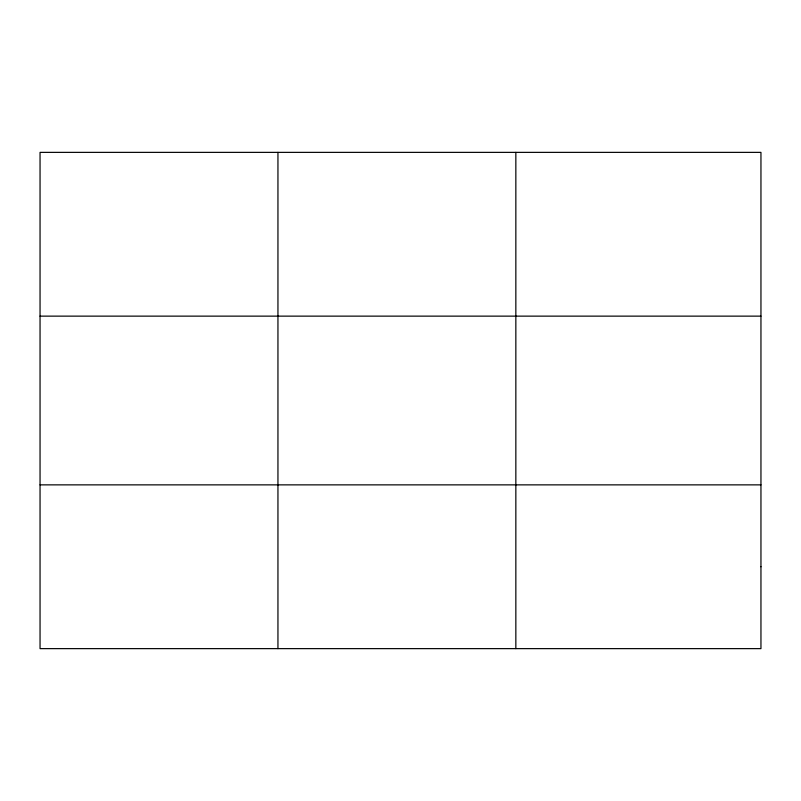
<?xml version="1.0" encoding="UTF-8"?>
<svg xmlns="http://www.w3.org/2000/svg" width="801" height="801" viewBox="0 0 801 801"><rect width="100%" height="100%" fill="white"/><g stroke="black" fill="none" stroke-linecap="round" stroke-linejoin="round"><path stroke-width="1.2" d="M277.947 152.37L277.947 648.63M515.844 152.37L515.844 648.63M40.05 316.135L760.95 316.135M40.05 484.865L760.95 484.865M760.95 566.748L760.95 648.63L40.05 648.63L40.05 152.37L760.95 152.37L760.95 566.748"/></g></svg>
